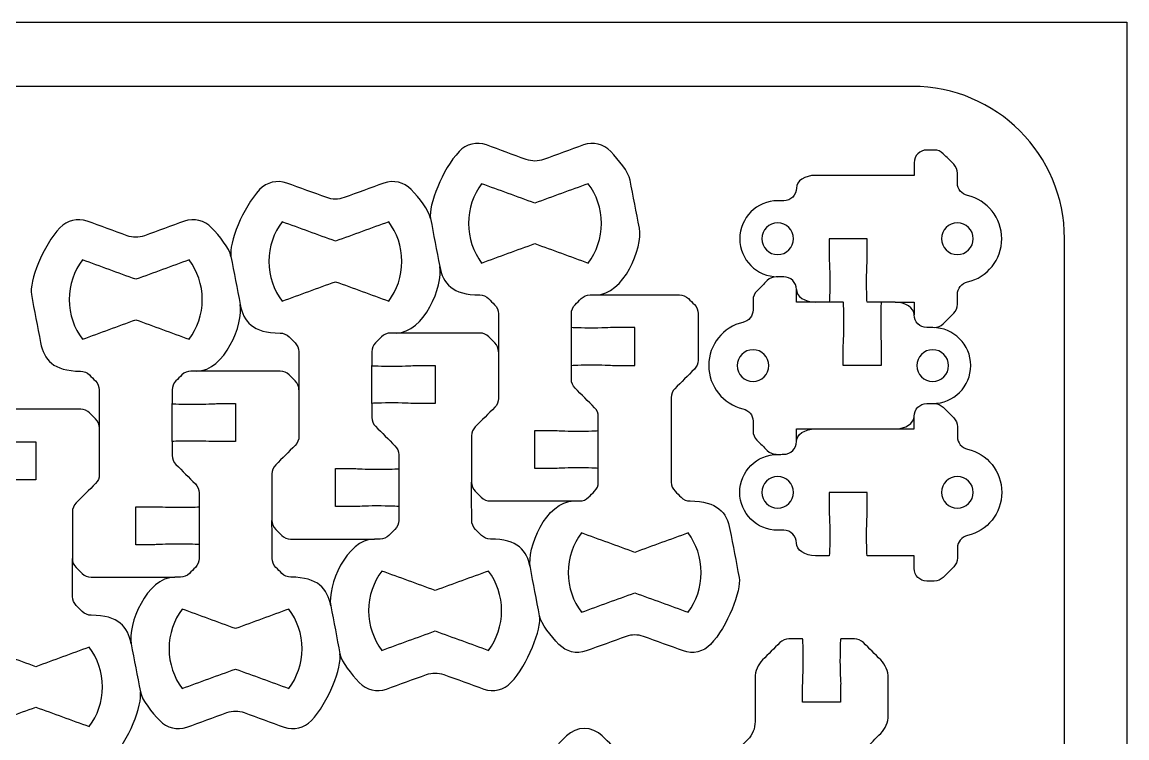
# Model space of a CAD drawing. Extents: x 0 to 410, y 0 to 455.
# Drawn here: x 322.9 to 410, y 398.6 to 455 of the extents above; entities that cross this region are included whole.
import ezdxf

# ---------------------------------------------------------------- set-up
doc = ezdxf.new("R2010")
doc.units = 0
doc.header["$MEASUREMENT"] = 0
doc.layers.add('DEFAULT', color=18, linetype='CONTINUOUS')

msp = doc.modelspace()

# ---------------------------------------------------------------- linework, layer by layer
at = {"layer": 'DEFAULT', "color": 18}
msp.add_lwpolyline([(410.025, 0.025), (0.025, 0.025), (0.025, 455.025), (410.025, 455.025)], close=True, dxfattribs=at)
at = {"layer": 'DEFAULT', "color": 1}
for points in [[(391.733, 432.928), (393.236, 432.931), (393.236, 431.926)], [(366.194, 427.934), (366.194, 430.933)], [(350.446, 424.929), (350.446, 427.927)], [(334.698, 421.923), (334.698, 424.922)], [(383.947, 421.928), (383.947, 422.93), (385.45, 422.927)]]:
    msp.add_lwpolyline(points, dxfattribs=at)
for points, knots in [([(405.1, 437.95), (405.1, 372.617), (405.1, 307.283), (405.1, 241.95), (405.1, 235.323), (399.728, 229.95), (393.1, 229.95), (357.767, 229.95), (322.433, 229.95), (287.1, 229.95), (280.473, 229.95), (275.1, 235.323), (275.1, 241.95), (275.1, 307.283), (275.1, 372.617), (275.1, 437.95), (275.1, 444.577), (280.473, 449.95), (287.1, 449.95), (322.433, 449.95), (357.767, 449.95), (393.1, 449.95), (399.728, 449.95), (405.1, 444.577), (405.1, 437.95)], [0, 0, 0, 0, 555.591, 555.591, 555.591, 556.591, 556.591, 556.591, 857.063, 857.063, 857.063, 858.063, 858.063, 858.063, 1413.654, 1413.654, 1413.654, 1414.654, 1414.654, 1414.654, 1715.126, 1715.126, 1715.126, 1716.126, 1716.126, 1716.126, 1716.126]), ([(368.117, 433.498), (370.34, 433.498), (371.846, 437.248), (371.557, 438.754), (371.316, 440.018), (371.075, 441.282), (370.83, 442.546), (370.703, 443.213), (369.93, 444.155), (369.302, 444.815), (368.752, 445.397), (367.909, 445.605), (367.154, 445.33), (366.104, 444.948), (365.054, 444.566), (364.004, 444.183), (363.563, 444.025), (363.079, 444.025), (362.638, 444.183), (361.587, 444.566), (360.536, 444.948), (359.485, 445.33), (358.73, 445.605), (357.89, 445.397), (357.336, 444.815), (356.02, 443.425), (354.891, 440.546), (355.082, 439.541), (355.324, 438.277), (355.566, 437.013), (355.809, 435.748), (356.066, 434.394), (356.803, 433.498), (358.959, 433.498), (359.224, 433.498), (359.478, 433.392), (359.664, 433.205), (359.823, 433.046), (359.982, 432.887), (360.141, 432.729), (360.328, 432.538), (360.434, 432.284), (360.434, 432.02), (360.437, 429.794), (360.441, 427.568), (360.444, 425.341), (360.444, 425.077), (360.338, 424.823), (360.151, 424.636), (359.639, 424.123), (359.126, 423.611), (358.613, 423.098), (358.426, 422.907), (358.32, 422.653), (358.32, 422.389), (358.319, 421.165), (358.318, 419.94), (358.317, 418.716), (358.317, 418.452), (358.423, 418.198), (358.61, 418.007), (358.768, 417.85), (358.927, 417.692), (359.086, 417.535), (359.273, 417.344), (359.527, 417.242), (359.791, 417.242), (361.993, 417.242), (364.194, 417.242), (366.395, 417.242)], [0, 0, 0, 0, 1, 1, 1, 11.95372, 11.95372, 11.95372, 12.95372, 12.95372, 12.95372, 13.95372, 13.95372, 13.95372, 23.45674, 23.45674, 23.45674, 24.45674, 24.45674, 24.45674, 33.969158, 33.969158, 33.969158, 34.969158, 34.969158, 34.969158, 35.979158, 35.979158, 35.979158, 46.924756, 46.924756, 46.924756, 47.924756, 47.924756, 47.924756, 48.924756, 48.924756, 48.924756, 50.833944, 50.833944, 50.833944, 51.833944, 51.833944, 51.833944, 70.763968, 70.763968, 70.763968, 71.763968, 71.763968, 71.763968, 77.929939, 77.929939, 77.929939, 78.929939, 78.929939, 78.929939, 89.339944, 89.339944, 89.339944, 90.339944, 90.339944, 90.339944, 92.242074, 92.242074, 92.242074, 93.242074, 93.242074, 93.242074, 111.962074, 111.962074, 111.962074, 111.962074]), ([(394.823, 430.928), (395.091, 430.928), (395.345, 431.034), (395.532, 431.221), (395.809, 431.498), (396.085, 431.776), (396.361, 432.053), (396.548, 432.24), (396.654, 432.494), (396.654, 432.759), (396.654, 433.021), (396.654, 433.283), (396.654, 433.545), (396.654, 434.018), (396.993, 434.413), (397.455, 434.523), (399, 434.886), (400.154, 436.276), (400.154, 437.93), (400.154, 439.585), (399, 440.975), (397.455, 441.338), (396.993, 441.448), (396.654, 441.839), (396.654, 442.315), (396.654, 442.579), (396.654, 442.842), (396.654, 443.106), (396.654, 443.37), (396.548, 443.624), (396.361, 443.811), (396.085, 444.088), (395.809, 444.364), (395.532, 444.64), (395.345, 444.827), (395.091, 444.933), (394.827, 444.933), (394.629, 444.933), (394.432, 444.933), (394.234, 444.933), (393.684, 444.933), (393.236, 444.485), (393.236, 443.931), (393.236, 443.597), (393.236, 443.263), (393.236, 442.929), (390.64, 442.93), (388.045, 442.932), (385.45, 442.933), (384.621, 442.933), (383.947, 442.485), (383.947, 441.931), (383.947, 441.381), (383.503, 440.933), (382.949, 440.933), (382.791, 440.93), (382.634, 440.928), (382.476, 440.926), (380.821, 440.926), (379.481, 439.585), (379.481, 437.93), (379.481, 436.276), (380.821, 434.935), (382.476, 434.935)], [0, 0, 0, 0, 1, 1, 1, 4.33048, 4.33048, 4.33048, 5.33048, 5.33048, 5.33048, 7.56048, 7.56048, 7.56048, 8.56048, 8.56048, 8.56048, 9.56048, 9.56048, 9.56048, 10.56048, 10.56048, 10.56048, 11.56048, 11.56048, 11.56048, 13.80048, 13.80048, 13.80048, 14.80048, 14.80048, 14.80048, 18.123882, 18.123882, 18.123882, 19.123882, 19.123882, 19.123882, 20.803882, 20.803882, 20.803882, 21.803882, 21.803882, 21.803882, 24.643882, 24.643882, 24.643882, 46.713885, 46.713885, 46.713885, 47.713885, 47.713885, 47.713885, 48.713885, 48.713885, 48.713885, 50.054034, 50.054034, 50.054034, 51.054034, 51.054034, 51.054034, 52.054034, 52.054034, 52.054034, 52.054034]), ([(355.085, 439.541), (354.955, 440.208), (354.182, 441.149), (353.554, 441.809), (353.004, 442.391), (352.161, 442.599), (351.406, 442.324), (350.356, 441.942), (349.306, 441.56), (348.256, 441.178), (347.815, 441.019), (347.331, 441.019), (346.89, 441.178), (345.839, 441.56), (344.788, 441.942), (343.737, 442.324), (342.982, 442.599), (342.142, 442.391), (341.588, 441.809), (340.272, 440.419), (339.143, 437.541), (339.334, 436.535), (339.576, 435.271), (339.818, 434.007), (340.061, 432.743), (340.318, 431.388), (341.055, 430.492), (343.211, 430.492), (343.476, 430.492), (343.73, 430.386), (343.916, 430.199), (344.075, 430.04), (344.234, 429.882), (344.393, 429.723), (344.58, 429.532), (344.686, 429.278), (344.686, 429.014), (344.689, 426.788), (344.693, 424.562), (344.696, 422.336), (344.696, 422.071), (344.59, 421.817), (344.403, 421.63), (343.891, 421.118), (343.378, 420.605), (342.865, 420.092), (342.678, 419.902), (342.572, 419.648), (342.572, 419.383), (342.571, 418.159), (342.57, 416.935), (342.569, 415.711), (342.569, 415.446), (342.675, 415.192), (342.862, 415.002), (343.02, 414.844), (343.179, 414.686), (343.338, 414.529), (343.525, 414.338), (343.779, 414.236), (344.043, 414.236), (346.245, 414.236), (348.446, 414.236), (350.647, 414.236)], [0, 0, 0, 0, 1.0001, 1.0001, 1.0001, 2.0002, 2.0002, 2.0002, 11.504171, 11.504171, 11.504171, 12.504271, 12.504271, 12.504271, 22.01764, 22.01764, 22.01764, 23.01774, 23.01774, 23.01774, 24.027841, 24.027841, 24.027841, 34.974533, 34.974533, 34.974533, 35.974633, 35.974633, 35.974633, 36.974733, 36.974733, 36.974733, 38.884112, 38.884112, 38.884112, 39.884212, 39.884212, 39.884212, 58.816129, 58.816129, 58.816129, 59.816229, 59.816229, 59.816229, 65.982816, 65.982816, 65.982816, 66.982916, 66.982916, 66.982916, 77.393962, 77.393962, 77.393962, 78.394062, 78.394062, 78.394062, 80.296383, 80.296383, 80.296383, 81.296483, 81.296483, 81.296483, 100.018354, 100.018354, 100.018354, 100.018354]), ([(359.111, 442.275), (360.515, 441.764), (361.919, 441.254), (363.323, 440.744), (364.726, 441.254), (366.129, 441.764), (367.531, 442.275), (368.181, 441.403), (368.565, 440.32), (368.565, 439.146), (368.565, 437.971), (368.181, 436.888), (367.531, 436.017), (366.127, 436.528), (364.723, 437.04), (363.319, 437.551), (361.916, 437.04), (360.514, 436.528), (359.111, 436.017), (358.462, 436.888), (358.077, 437.971), (358.077, 439.146), (358.077, 440.32), (358.462, 441.403), (359.111, 442.275)], [0, 0, 0, 0, 12.704298, 12.704298, 12.704298, 25.399199, 25.399199, 25.399199, 26.399199, 26.399199, 26.399199, 27.399199, 27.399199, 27.399199, 40.106917, 40.106917, 40.106917, 52.80524, 52.80524, 52.80524, 53.80524, 53.80524, 53.80524, 54.80524, 54.80524, 54.80524, 54.80524]), ([(339.337, 436.535), (339.207, 437.202), (338.434, 438.144), (337.806, 438.803), (337.256, 439.386), (336.413, 439.594), (335.658, 439.319), (334.608, 438.936), (333.558, 438.554), (332.508, 438.172), (332.067, 438.013), (331.583, 438.013), (331.142, 438.172), (330.091, 438.554), (329.04, 438.936), (327.989, 439.319), (327.234, 439.594), (326.394, 439.386), (325.84, 438.803), (324.524, 437.414), (323.395, 434.535), (323.586, 433.529), (323.828, 432.265), (324.07, 431.001), (324.313, 429.737), (324.57, 428.382), (325.307, 427.486), (327.463, 427.486), (327.728, 427.486), (327.982, 427.381), (328.168, 427.194), (328.327, 427.035), (328.486, 426.876), (328.645, 426.717), (328.832, 426.527), (328.938, 426.273), (328.938, 426.008), (328.941, 423.782), (328.945, 421.556), (328.948, 419.33), (328.948, 419.066), (328.842, 418.812), (328.655, 418.625), (328.143, 418.112), (327.63, 417.599), (327.117, 417.086), (326.93, 416.896), (326.824, 416.642), (326.824, 416.377), (326.823, 415.153), (326.822, 413.929), (326.821, 412.705), (326.821, 412.44), (326.927, 412.186), (327.114, 411.996), (327.272, 411.838), (327.431, 411.681), (327.59, 411.523), (327.777, 411.333), (328.031, 411.23), (328.295, 411.23), (330.497, 411.23), (332.698, 411.23), (334.899, 411.23)], [0, 0, 0, 0, 1.0001, 1.0001, 1.0001, 2.0002, 2.0002, 2.0002, 11.504171, 11.504171, 11.504171, 12.504271, 12.504271, 12.504271, 22.01764, 22.01764, 22.01764, 23.01774, 23.01774, 23.01774, 24.027841, 24.027841, 24.027841, 34.974533, 34.974533, 34.974533, 35.974633, 35.974633, 35.974633, 36.974733, 36.974733, 36.974733, 38.884112, 38.884112, 38.884112, 39.884212, 39.884212, 39.884212, 58.816129, 58.816129, 58.816129, 59.816229, 59.816229, 59.816229, 65.982816, 65.982816, 65.982816, 66.982916, 66.982916, 66.982916, 77.393962, 77.393962, 77.393962, 78.394062, 78.394062, 78.394062, 80.296383, 80.296383, 80.296383, 81.296483, 81.296483, 81.296483, 100.018354, 100.018354, 100.018354, 100.018354]), ([(343.363, 439.269), (344.767, 438.759), (346.171, 438.248), (347.575, 437.738), (348.978, 438.248), (350.381, 438.759), (351.783, 439.269), (352.433, 438.398), (352.817, 437.315), (352.817, 436.14), (352.817, 434.965), (352.433, 433.882), (351.783, 433.011), (350.379, 433.522), (348.975, 434.034), (347.571, 434.545), (346.168, 434.034), (344.766, 433.522), (343.363, 433.011), (342.714, 433.882), (342.329, 434.965), (342.329, 436.14), (342.329, 437.315), (342.714, 438.398), (343.363, 439.269)], [1, 1, 1, 1, 13.704298, 13.704298, 13.704298, 26.399199, 26.399199, 26.399199, 27.399199, 27.399199, 27.399199, 28.399199, 28.399199, 28.399199, 41.106917, 41.106917, 41.106917, 53.80524, 53.80524, 53.80524, 54.80524, 54.80524, 54.80524, 55.80524, 55.80524, 55.80524, 55.80524]), ([(383.725, 437.93), (383.725, 437.239), (383.164, 436.682), (382.472, 436.682), (381.785, 436.682), (381.224, 437.239), (381.224, 437.93), (381.224, 438.622), (381.785, 439.179), (382.472, 439.179), (383.164, 439.179), (383.725, 438.622), (383.725, 437.93)], [1, 1, 1, 1, 2, 2, 2, 3, 3, 3, 4, 4, 4, 5, 5, 5, 5]), ([(397.903, 437.93), (397.903, 437.239), (397.346, 436.682), (396.654, 436.682), (395.963, 436.682), (395.405, 437.239), (395.405, 437.93), (395.405, 438.622), (395.963, 439.179), (396.654, 439.179), (397.346, 439.179), (397.903, 438.622), (397.903, 437.93)], [1, 1, 1, 1, 2, 2, 2, 3, 3, 3, 4, 4, 4, 5, 5, 5, 5]), ([(390.646, 432.928), (390.276, 432.929), (389.905, 432.93), (389.535, 432.931), (389.507, 432.931), (389.486, 433.715), (389.486, 434.681), (389.486, 435.648), (389.535, 436.145), (389.535, 436.431), (389.535, 436.931), (389.535, 437.431), (389.535, 437.93), (388.535, 437.93), (387.536, 437.93), (386.536, 437.93), (386.536, 437.431), (386.536, 436.931), (386.536, 436.431), (386.536, 436.145), (386.586, 435.648), (386.586, 434.681), (386.586, 433.715), (386.561, 432.931), (386.536, 432.931)], [0, 0, 0, 0, 3.150016, 3.150016, 3.150016, 4.150016, 4.150016, 4.150016, 5.150016, 5.150016, 5.150016, 9.400016, 9.400016, 9.400016, 17.900016, 17.900016, 17.900016, 22.150016, 22.150016, 22.150016, 23.150016, 23.150016, 23.150016, 24.150016, 24.150016, 24.150016, 24.150016]), ([(327.615, 436.263), (329.019, 435.753), (330.423, 435.243), (331.827, 434.732), (333.23, 435.243), (334.633, 435.753), (336.035, 436.263), (336.685, 435.392), (337.069, 434.309), (337.069, 433.134), (337.069, 431.96), (336.685, 430.877), (336.035, 430.005), (334.631, 430.517), (333.227, 431.028), (331.823, 431.54), (330.42, 431.028), (329.018, 430.517), (327.615, 430.005), (326.966, 430.877), (326.581, 431.96), (326.581, 433.134), (326.581, 434.309), (326.966, 435.392), (327.615, 436.263)], [1, 1, 1, 1, 13.704298, 13.704298, 13.704298, 26.399199, 26.399199, 26.399199, 27.399199, 27.399199, 27.399199, 28.399199, 28.399199, 28.399199, 41.106917, 41.106917, 41.106917, 53.80524, 53.80524, 53.80524, 54.80524, 54.80524, 54.80524, 55.80524, 55.80524, 55.80524, 55.80524]), ([(394.707, 424.934), (396.361, 424.934), (397.702, 426.275), (397.702, 427.929), (397.702, 429.584), (396.361, 430.924), (394.707, 430.924), (394.549, 430.924), (394.392, 430.924), (394.234, 430.924), (393.68, 430.924), (393.236, 431.372), (393.236, 431.926), (393.236, 432.48), (392.562, 432.928), (391.733, 432.928), (391.371, 432.928), (391.008, 432.928), (390.646, 432.928), (390.622, 432.928), (390.597, 432.145), (390.597, 431.178), (390.597, 430.212), (390.646, 429.714), (390.646, 429.428), (390.646, 428.929), (390.646, 428.429), (390.646, 427.929), (389.647, 427.929), (388.647, 427.929), (387.648, 427.929), (387.648, 428.429), (387.648, 428.929), (387.648, 429.428), (387.648, 429.714), (387.697, 430.212), (387.697, 431.178), (387.697, 432.145), (387.676, 432.928), (387.648, 432.928), (386.414, 432.928), (385.181, 432.928), (383.947, 432.928), (383.947, 433.263), (383.947, 433.598), (383.947, 433.933), (383.947, 434.484), (383.499, 434.932), (382.949, 434.932), (382.752, 434.932), (382.556, 434.932), (382.36, 434.932), (382.091, 434.932), (381.837, 434.826), (381.65, 434.639), (381.374, 434.361), (381.098, 434.084), (380.821, 433.806), (380.634, 433.619), (380.529, 433.365), (380.529, 433.101), (380.529, 432.839), (380.529, 432.576), (380.529, 432.314), (380.529, 431.841), (380.19, 431.446), (379.728, 431.337), (378.183, 430.974), (377.029, 429.584), (377.029, 427.929), (377.029, 426.275), (378.183, 424.885), (379.728, 424.521), (380.19, 424.412), (380.529, 424.02), (380.529, 423.544), (380.529, 423.281), (380.529, 423.017), (380.529, 422.754), (380.529, 422.489), (380.634, 422.235), (380.821, 422.048), (381.098, 421.772), (381.374, 421.496), (381.65, 421.219), (381.837, 421.032), (382.091, 420.927), (382.356, 420.927)], [0, 0, 0, 0, 1, 1, 1, 2, 2, 2, 3.34, 3.34, 3.34, 4.34, 4.34, 4.34, 5.34, 5.34, 5.34, 8.42, 8.42, 8.42, 9.42, 9.42, 9.42, 10.42, 10.42, 10.42, 14.67, 14.67, 14.67, 23.17, 23.17, 23.17, 27.42, 27.42, 27.42, 28.42, 28.42, 28.42, 29.42, 29.42, 29.42, 39.91, 39.91, 39.91, 42.76, 42.76, 42.76, 43.76, 43.76, 43.76, 45.43, 45.43, 45.43, 46.43, 46.43, 46.43, 49.76048, 49.76048, 49.76048, 50.76048, 50.76048, 50.76048, 52.99048, 52.99048, 52.99048, 53.99048, 53.99048, 53.99048, 54.99048, 54.99048, 54.99048, 55.99048, 55.99048, 55.99048, 56.99048, 56.99048, 56.99048, 59.23048, 59.23048, 59.23048, 60.23048, 60.23048, 60.23048, 63.553882, 63.553882, 63.553882, 64.553882, 64.553882, 64.553882, 64.553882]), ([(379.427, 411.199), (379.188, 412.463), (378.946, 413.727), (378.704, 414.991), (378.446, 416.346), (377.709, 417.242), (375.554, 417.242), (375.289, 417.242), (375.035, 417.348), (374.848, 417.535), (374.689, 417.693), (374.531, 417.852), (374.372, 418.011), (374.185, 418.201), (374.079, 418.455), (374.079, 418.72), (374.075, 420.946), (374.072, 423.172), (374.068, 425.398), (374.068, 425.663), (374.174, 425.917), (374.361, 426.103), (374.874, 426.616), (375.387, 427.129), (375.899, 427.642), (376.086, 427.832), (376.192, 428.086), (376.192, 428.351), (376.193, 429.575), (376.194, 430.799), (376.196, 432.023), (376.196, 432.288), (376.09, 432.542), (375.903, 432.732), (375.744, 432.89), (375.585, 433.047), (375.427, 433.205), (375.24, 433.395), (374.986, 433.498), (374.721, 433.498), (372.372, 433.498), (370.022, 433.498), (367.673, 433.498), (367.404, 433.498), (367.15, 433.395), (366.963, 433.205), (366.805, 433.046), (366.646, 432.887), (366.487, 432.729), (366.3, 432.542), (366.194, 432.288), (366.194, 432.023), (366.194, 431.66), (366.194, 431.296), (366.194, 430.933), (366.194, 430.908), (366.978, 430.884), (367.944, 430.884), (368.911, 430.884), (369.408, 430.933), (369.694, 430.933), (370.194, 430.933), (370.693, 430.933), (371.193, 430.933), (371.193, 429.933), (371.193, 428.934), (371.193, 427.934), (370.693, 427.934), (370.194, 427.934), (369.694, 427.934), (369.408, 427.934), (368.911, 427.984), (367.944, 427.984), (366.978, 427.984), (366.194, 427.963), (366.194, 427.934), (366.194, 427.572), (366.194, 427.21), (366.194, 426.848), (366.194, 426.583), (366.3, 426.329), (366.487, 426.139), (367, 425.626), (367.513, 425.113), (368.025, 424.601), (368.212, 424.414), (368.318, 424.16), (368.318, 423.895), (368.318, 422.17), (368.318, 420.445), (368.318, 418.72), (368.318, 418.455), (368.212, 418.201), (368.025, 418.011), (367.867, 417.852), (367.708, 417.693), (367.549, 417.535), (367.362, 417.348), (367.108, 417.242), (366.843, 417.242), (366.694, 417.242), (366.545, 417.242), (366.395, 417.242), (364.173, 417.242), (362.667, 413.492), (362.956, 411.985), (363.197, 410.721), (363.438, 409.457), (363.683, 408.193), (363.81, 407.526), (364.582, 406.584), (365.21, 405.925), (365.76, 405.343), (366.604, 405.134), (367.359, 405.41), (368.409, 405.792), (369.459, 406.174), (370.509, 406.556), (370.95, 406.715), (371.433, 406.715), (371.874, 406.556), (372.925, 406.174), (373.977, 405.792), (375.028, 405.41), (375.783, 405.134), (376.622, 405.343), (377.176, 405.925), (378.492, 407.315), (379.621, 410.193), (379.427, 411.199)], [1, 1, 1, 1, 11.946233, 11.946233, 11.946233, 12.946291, 12.946291, 12.946291, 13.946349, 13.946349, 13.946349, 15.855648, 15.855648, 15.855648, 16.855706, 16.855706, 16.855706, 35.786828, 35.786828, 35.786828, 36.786886, 36.786886, 36.786886, 42.953215, 42.953215, 42.953215, 43.953273, 43.953273, 43.953273, 54.363882, 54.363882, 54.363882, 55.36394, 55.36394, 55.36394, 57.266181, 57.266181, 57.266181, 58.266239, 58.266239, 58.266239, 78.247399, 78.247399, 78.247399, 79.247457, 79.247457, 79.247457, 81.156756, 81.156756, 81.156756, 82.156814, 82.156814, 82.156814, 85.246993, 85.246993, 85.246993, 86.247051, 86.247051, 86.247051, 87.247109, 87.247109, 87.247109, 91.497356, 91.497356, 91.497356, 99.997849, 99.997849, 99.997849, 104.248096, 104.248096, 104.248096, 105.248154, 105.248154, 105.248154, 106.248212, 106.248212, 106.248212, 109.328391, 109.328391, 109.328391, 110.328449, 110.328449, 110.328449, 116.494778, 116.494778, 116.494778, 117.494836, 117.494836, 117.494836, 132.165687, 132.165687, 132.165687, 133.165745, 133.165745, 133.165745, 135.075044, 135.075044, 135.075044, 136.075102, 136.075102, 136.075102, 137.345176, 137.345176, 137.345176, 138.345234, 138.345234, 138.345234, 149.299589, 149.299589, 149.299589, 150.299647, 150.299647, 150.299647, 151.299705, 151.299705, 151.299705, 160.803277, 160.803277, 160.803277, 161.803336, 161.803336, 161.803336, 171.316306, 171.316306, 171.316306, 172.316364, 172.316364, 172.316364, 173.316422, 173.316422, 173.316422, 173.316422]), ([(360.448, 429.017), (360.448, 429.282), (360.342, 429.536), (360.155, 429.727), (359.996, 429.884), (359.837, 430.042), (359.679, 430.199), (359.492, 430.39), (359.238, 430.492), (358.973, 430.492), (356.624, 430.492), (354.274, 430.492), (351.925, 430.492), (351.656, 430.492), (351.402, 430.39), (351.215, 430.199), (351.057, 430.04), (350.898, 429.882), (350.739, 429.723), (350.552, 429.536), (350.446, 429.282), (350.446, 429.017), (350.446, 428.654), (350.446, 428.291), (350.446, 427.927), (350.446, 427.903), (351.23, 427.878), (352.196, 427.878), (353.163, 427.878), (353.66, 427.927), (353.946, 427.927), (354.446, 427.927), (354.945, 427.927), (355.445, 427.927), (355.445, 426.928), (355.445, 425.928), (355.445, 424.929), (354.945, 424.929), (354.446, 424.929), (353.946, 424.929), (353.66, 424.929), (353.163, 424.978), (352.196, 424.978), (351.23, 424.978), (350.446, 424.957), (350.446, 424.929), (350.446, 424.567), (350.446, 424.204), (350.446, 423.842), (350.446, 423.578), (350.552, 423.324), (350.739, 423.133), (351.252, 422.62), (351.765, 422.108), (352.277, 421.595), (352.464, 421.408), (352.57, 421.154), (352.57, 420.889), (352.57, 419.164), (352.57, 417.439), (352.57, 415.714), (352.57, 415.45), (352.464, 415.196), (352.277, 415.005), (352.119, 414.846), (351.96, 414.688), (351.801, 414.529), (351.614, 414.342), (351.36, 414.236), (351.095, 414.236), (350.946, 414.236), (350.797, 414.236), (350.647, 414.236), (348.425, 414.236), (346.919, 410.486), (347.208, 408.98), (347.449, 407.716), (347.69, 406.451), (347.935, 405.187), (348.062, 404.521), (348.834, 403.579), (349.462, 402.919), (350.012, 402.337), (350.856, 402.129), (351.611, 402.404), (352.661, 402.786), (353.711, 403.168), (354.761, 403.55), (355.202, 403.709), (355.685, 403.709), (356.126, 403.55), (357.177, 403.168), (358.229, 402.786), (359.28, 402.404), (360.035, 402.129), (360.874, 402.337), (361.428, 402.919), (362.744, 404.309), (363.873, 407.188), (363.683, 408.193)], [0, 0, 0, 0, 1.000084, 1.000084, 1.000084, 2.902374, 2.902374, 2.902374, 3.902458, 3.902458, 3.902458, 23.884138, 23.884138, 23.884138, 24.884222, 24.884222, 24.884222, 26.793571, 26.793571, 26.793571, 27.793655, 27.793655, 27.793655, 30.883915, 30.883915, 30.883915, 31.883999, 31.883999, 31.883999, 32.884083, 32.884083, 32.884083, 37.13444, 37.13444, 37.13444, 45.635155, 45.635155, 45.635155, 49.885512, 49.885512, 49.885512, 50.885596, 50.885596, 50.885596, 51.88568, 51.88568, 51.88568, 54.965939, 54.965939, 54.965939, 55.966023, 55.966023, 55.966023, 62.132513, 62.132513, 62.132513, 63.132597, 63.132597, 63.132597, 77.80383, 77.80383, 77.80383, 78.803914, 78.803914, 78.803914, 80.713263, 80.713263, 80.713263, 81.713347, 81.713347, 81.713347, 82.983454, 82.983454, 82.983454, 83.983538, 83.983538, 83.983538, 94.938179, 94.938179, 94.938179, 95.938263, 95.938263, 95.938263, 96.938347, 96.938347, 96.938347, 106.442166, 106.442166, 106.442166, 107.44225, 107.44225, 107.44225, 116.955468, 116.955468, 116.955468, 117.955552, 117.955552, 117.955552, 118.955637, 118.955637, 118.955637, 118.955637]), ([(379.28, 427.929), (379.28, 428.621), (379.837, 429.178), (380.529, 429.178), (381.22, 429.178), (381.777, 428.621), (381.777, 427.929), (381.777, 427.238), (381.22, 426.68), (380.529, 426.68), (379.837, 426.68), (379.28, 427.238), (379.28, 427.929)], [1, 1, 1, 1, 2, 2, 2, 3, 3, 3, 4, 4, 4, 5, 5, 5, 5]), ([(393.458, 427.929), (393.458, 428.621), (394.019, 429.178), (394.71, 429.178), (395.398, 429.178), (395.959, 428.621), (395.959, 427.929), (395.959, 427.238), (395.398, 426.68), (394.71, 426.68), (394.019, 426.68), (393.458, 427.238), (393.458, 427.929)], [1, 1, 1, 1, 2, 2, 2, 3, 3, 3, 4, 4, 4, 5, 5, 5, 5]), ([(344.7, 426.012), (344.7, 426.276), (344.594, 426.53), (344.407, 426.721), (344.248, 426.878), (344.089, 427.036), (343.931, 427.194), (343.744, 427.384), (343.49, 427.486), (343.225, 427.486), (340.876, 427.486), (338.526, 427.486), (336.177, 427.486), (335.908, 427.486), (335.654, 427.384), (335.467, 427.194), (335.309, 427.035), (335.15, 426.876), (334.991, 426.717), (334.804, 426.53), (334.698, 426.276), (334.698, 426.012), (334.698, 425.648), (334.698, 425.285), (334.698, 424.922), (334.698, 424.897), (335.482, 424.872), (336.448, 424.872), (337.415, 424.872), (337.912, 424.922), (338.198, 424.922), (338.698, 424.922), (339.197, 424.922), (339.697, 424.922), (339.697, 423.922), (339.697, 422.923), (339.697, 421.923), (339.197, 421.923), (338.698, 421.923), (338.198, 421.923), (337.912, 421.923), (337.415, 421.972), (336.448, 421.972), (335.482, 421.972), (334.698, 421.951), (334.698, 421.923), (334.698, 421.561), (334.698, 421.199), (334.698, 420.837), (334.698, 420.572), (334.804, 420.318), (334.991, 420.127), (335.504, 419.615), (336.017, 419.102), (336.529, 418.589), (336.716, 418.402), (336.822, 418.148), (336.822, 417.884), (336.822, 416.159), (336.822, 414.434), (336.822, 412.709), (336.822, 412.444), (336.716, 412.19), (336.529, 411.999), (336.371, 411.841), (336.212, 411.682), (336.053, 411.523), (335.866, 411.336), (335.612, 411.23), (335.347, 411.23), (335.198, 411.23), (335.049, 411.23), (334.899, 411.23), (332.677, 411.23), (331.171, 407.48), (331.46, 405.974), (331.701, 404.71), (331.942, 403.446), (332.187, 402.182), (332.314, 401.515), (333.086, 400.573), (333.714, 399.913), (334.264, 399.331), (335.108, 399.123), (335.863, 399.398), (336.913, 399.78), (337.963, 400.163), (339.013, 400.545), (339.454, 400.703), (339.937, 400.703), (340.378, 400.545), (341.429, 400.163), (342.481, 399.78), (343.532, 399.398), (344.287, 399.123), (345.126, 399.331), (345.68, 399.913), (346.996, 401.303), (348.125, 404.182), (347.935, 405.187)], [0, 0, 0, 0, 1.000084, 1.000084, 1.000084, 2.902374, 2.902374, 2.902374, 3.902458, 3.902458, 3.902458, 23.884138, 23.884138, 23.884138, 24.884222, 24.884222, 24.884222, 26.793571, 26.793571, 26.793571, 27.793655, 27.793655, 27.793655, 30.883915, 30.883915, 30.883915, 31.883999, 31.883999, 31.883999, 32.884083, 32.884083, 32.884083, 37.13444, 37.13444, 37.13444, 45.635155, 45.635155, 45.635155, 49.885512, 49.885512, 49.885512, 50.885596, 50.885596, 50.885596, 51.88568, 51.88568, 51.88568, 54.965939, 54.965939, 54.965939, 55.966023, 55.966023, 55.966023, 62.132513, 62.132513, 62.132513, 63.132597, 63.132597, 63.132597, 77.80383, 77.80383, 77.80383, 78.803914, 78.803914, 78.803914, 80.713263, 80.713263, 80.713263, 81.713347, 81.713347, 81.713347, 82.983454, 82.983454, 82.983454, 83.983538, 83.983538, 83.983538, 94.938179, 94.938179, 94.938179, 95.938263, 95.938263, 95.938263, 96.938347, 96.938347, 96.938347, 106.442166, 106.442166, 106.442166, 107.44225, 107.44225, 107.44225, 116.955468, 116.955468, 116.955468, 117.955552, 117.955552, 117.955552, 118.955637, 118.955637, 118.955637, 118.955637]), ([(393.236, 423.925), (393.236, 423.591), (393.236, 423.257), (393.236, 422.923), (390.64, 422.924), (388.045, 422.925), (385.45, 422.927), (384.621, 422.927), (383.947, 422.479), (383.947, 421.925), (383.947, 421.374), (383.503, 420.926), (382.949, 420.926), (382.791, 420.924), (382.634, 420.922), (382.476, 420.919), (380.821, 420.919), (379.481, 419.579), (379.481, 417.924), (379.481, 416.27), (380.821, 414.929), (382.476, 414.929), (382.634, 414.929), (382.791, 414.929), (382.949, 414.929), (383.503, 414.929), (383.947, 414.481), (383.947, 413.927), (383.947, 413.373), (384.621, 412.925), (385.45, 412.925), (385.812, 412.925), (386.174, 412.925), (386.536, 412.925), (386.561, 412.925), (386.586, 413.709), (386.586, 414.675), (386.586, 415.642), (386.536, 416.139), (386.536, 416.425), (386.536, 416.925), (386.536, 417.424), (386.536, 417.924), (387.536, 417.924), (388.535, 417.924), (389.535, 417.924), (389.535, 417.424), (389.535, 416.925), (389.535, 416.425), (389.535, 416.139), (389.486, 415.642), (389.486, 414.675), (389.486, 413.709), (389.507, 412.925), (389.535, 412.925), (390.769, 412.925), (392.002, 412.925), (393.236, 412.925), (393.236, 412.59), (393.236, 412.255), (393.236, 411.92), (393.236, 411.37), (393.684, 410.922), (394.234, 410.922), (394.43, 410.922), (394.627, 410.922), (394.823, 410.922), (395.091, 410.922), (395.345, 411.027), (395.532, 411.214), (395.809, 411.492), (396.085, 411.769), (396.361, 412.047), (396.548, 412.234), (396.654, 412.488), (396.654, 412.753), (396.654, 413.015), (396.654, 413.277), (396.654, 413.539), (396.654, 414.012), (396.993, 414.407), (397.455, 414.516), (399, 414.88), (400.154, 416.27), (400.154, 417.924), (400.154, 419.579), (399, 420.969), (397.455, 421.332), (396.993, 421.441), (396.654, 421.833), (396.654, 422.309), (396.654, 422.573), (396.654, 422.836), (396.654, 423.099), (396.654, 423.364), (396.548, 423.618), (396.361, 423.805), (396.085, 424.081), (395.809, 424.358), (395.532, 424.634), (395.345, 424.821), (395.091, 424.927), (394.827, 424.927), (394.629, 424.927), (394.432, 424.927), (394.234, 424.927), (393.684, 424.927), (393.236, 424.479), (393.236, 423.925)], [1, 1, 1, 1, 3.84, 3.84, 3.84, 25.910002, 25.910002, 25.910002, 26.910002, 26.910002, 26.910002, 27.910002, 27.910002, 27.910002, 29.250152, 29.250152, 29.250152, 30.250152, 30.250152, 30.250152, 31.250152, 31.250152, 31.250152, 32.590152, 32.590152, 32.590152, 33.590152, 33.590152, 33.590152, 34.590152, 34.590152, 34.590152, 37.670152, 37.670152, 37.670152, 38.670152, 38.670152, 38.670152, 39.670152, 39.670152, 39.670152, 43.920152, 43.920152, 43.920152, 52.420152, 52.420152, 52.420152, 56.670152, 56.670152, 56.670152, 57.670152, 57.670152, 57.670152, 58.670152, 58.670152, 58.670152, 69.160152, 69.160152, 69.160152, 72.010152, 72.010152, 72.010152, 73.010152, 73.010152, 73.010152, 74.680152, 74.680152, 74.680152, 75.680152, 75.680152, 75.680152, 79.010632, 79.010632, 79.010632, 80.010632, 80.010632, 80.010632, 82.240632, 82.240632, 82.240632, 83.240632, 83.240632, 83.240632, 84.240632, 84.240632, 84.240632, 85.240632, 85.240632, 85.240632, 86.240632, 86.240632, 86.240632, 88.480632, 88.480632, 88.480632, 89.480632, 89.480632, 89.480632, 92.804034, 92.804034, 92.804034, 93.804034, 93.804034, 93.804034, 95.484034, 95.484034, 95.484034, 96.484034, 96.484034, 96.484034, 96.484034]), ([(328.952, 423.006), (328.952, 423.271), (328.846, 423.525), (328.659, 423.715), (328.5, 423.873), (328.341, 424.03), (328.183, 424.188), (327.996, 424.378), (327.742, 424.481), (327.477, 424.481), (325.128, 424.481), (322.778, 424.481), (320.429, 424.481), (320.16, 424.481), (319.906, 424.378), (319.719, 424.188), (319.561, 424.029), (319.402, 423.87), (319.243, 423.712), (319.056, 423.525), (318.95, 423.271), (318.95, 423.006), (318.95, 422.643), (318.95, 422.279), (318.95, 421.916), (318.95, 421.891), (319.734, 421.867), (320.7, 421.867), (321.667, 421.867), (322.164, 421.916), (322.45, 421.916), (322.95, 421.916), (323.449, 421.916), (323.949, 421.916), (323.949, 420.916), (323.949, 419.917), (323.949, 418.917), (323.449, 418.917), (322.95, 418.917), (322.45, 418.917), (322.164, 418.917), (321.667, 418.967), (320.7, 418.967), (319.734, 418.967), (318.95, 418.946), (318.95, 418.917), (318.95, 418.555), (318.95, 418.193), (318.95, 417.831), (318.95, 417.566), (319.056, 417.312), (319.243, 417.122), (319.756, 416.609), (320.269, 416.096), (320.781, 415.584), (320.968, 415.397), (321.074, 415.143), (321.074, 414.878), (321.074, 413.153), (321.074, 411.428), (321.074, 409.703), (321.074, 409.438), (320.968, 409.184), (320.781, 408.994), (320.623, 408.835), (320.464, 408.676), (320.305, 408.518), (320.118, 408.331), (319.864, 408.225), (319.599, 408.225), (319.45, 408.225), (319.301, 408.225), (319.151, 408.225), (316.929, 408.225), (315.423, 404.475), (315.712, 402.968), (315.953, 401.704), (316.194, 400.44), (316.439, 399.176), (316.566, 398.509), (317.338, 397.567), (317.966, 396.908), (318.516, 396.326), (319.36, 396.117), (320.115, 396.393), (321.165, 396.775), (322.215, 397.157), (323.265, 397.539), (323.706, 397.698), (324.189, 397.698), (324.63, 397.539), (325.681, 397.157), (326.733, 396.775), (327.784, 396.393), (328.539, 396.117), (329.378, 396.326), (329.932, 396.908), (331.248, 398.298), (332.377, 401.176), (332.187, 402.182)], [0, 0, 0, 0, 1.000084, 1.000084, 1.000084, 2.902374, 2.902374, 2.902374, 3.902458, 3.902458, 3.902458, 23.884138, 23.884138, 23.884138, 24.884222, 24.884222, 24.884222, 26.793571, 26.793571, 26.793571, 27.793655, 27.793655, 27.793655, 30.883915, 30.883915, 30.883915, 31.883999, 31.883999, 31.883999, 32.884083, 32.884083, 32.884083, 37.13444, 37.13444, 37.13444, 45.635155, 45.635155, 45.635155, 49.885512, 49.885512, 49.885512, 50.885596, 50.885596, 50.885596, 51.88568, 51.88568, 51.88568, 54.965939, 54.965939, 54.965939, 55.966023, 55.966023, 55.966023, 62.132513, 62.132513, 62.132513, 63.132597, 63.132597, 63.132597, 77.80383, 77.80383, 77.80383, 78.803914, 78.803914, 78.803914, 80.713263, 80.713263, 80.713263, 81.713347, 81.713347, 81.713347, 82.983454, 82.983454, 82.983454, 83.983538, 83.983538, 83.983538, 94.938179, 94.938179, 94.938179, 95.938263, 95.938263, 95.938263, 96.938347, 96.938347, 96.938347, 106.442166, 106.442166, 106.442166, 107.44225, 107.44225, 107.44225, 116.955468, 116.955468, 116.955468, 117.955552, 117.955552, 117.955552, 118.955637, 118.955637, 118.955637, 118.955637]), ([(368.318, 419.806), (368.318, 419.831), (367.535, 419.856), (366.568, 419.856), (365.602, 419.856), (365.104, 419.806), (364.819, 419.806), (364.319, 419.806), (363.819, 419.806), (363.319, 419.806), (363.319, 420.806), (363.319, 421.805), (363.319, 422.805), (363.819, 422.805), (364.319, 422.805), (364.819, 422.805), (365.104, 422.805), (365.602, 422.756), (366.568, 422.756), (367.535, 422.756), (368.318, 422.777), (368.318, 422.805)], [0, 0, 0, 0, 1, 1, 1, 2, 2, 2, 6.25, 6.25, 6.25, 14.75, 14.75, 14.75, 19, 19, 19, 20, 20, 20, 21, 21, 21, 21]), ([(352.57, 416.801), (352.57, 416.825), (351.787, 416.85), (350.82, 416.85), (349.854, 416.85), (349.356, 416.801), (349.071, 416.801), (348.571, 416.801), (348.071, 416.801), (347.571, 416.801), (347.571, 417.8), (347.571, 418.8), (347.571, 419.799), (348.071, 419.799), (348.571, 419.799), (349.071, 419.799), (349.356, 419.799), (349.854, 419.75), (350.82, 419.75), (351.787, 419.75), (352.57, 419.771), (352.57, 419.799)], [0, 0, 0, 0, 1, 1, 1, 2, 2, 2, 6.25, 6.25, 6.25, 14.75, 14.75, 14.75, 19, 19, 19, 20, 20, 20, 21, 21, 21, 21]), ([(362.956, 411.985), (362.698, 413.34), (361.961, 414.236), (359.806, 414.236), (359.541, 414.236), (359.287, 414.342), (359.1, 414.529), (358.941, 414.688), (358.783, 414.846), (358.624, 415.005), (358.437, 415.196), (358.331, 415.45), (358.331, 415.714), (358.326, 416.715), (358.322, 417.716), (358.317, 418.716)], [0, 0, 0, 0, 1, 1, 1, 2, 2, 2, 3.909188, 3.909188, 3.909188, 4.909188, 4.909188, 4.909188, 13.419282, 13.419282, 13.419282, 13.419282]), ([(383.725, 417.924), (383.725, 417.233), (383.164, 416.675), (382.472, 416.675), (381.785, 416.675), (381.224, 417.233), (381.224, 417.924), (381.224, 418.616), (381.785, 419.173), (382.472, 419.173), (383.164, 419.173), (383.725, 418.616), (383.725, 417.924)], [1, 1, 1, 1, 2, 2, 2, 3, 3, 3, 4, 4, 4, 5, 5, 5, 5]), ([(397.903, 417.924), (397.903, 417.233), (397.346, 416.675), (396.654, 416.675), (395.963, 416.675), (395.405, 417.233), (395.405, 417.924), (395.405, 418.616), (395.963, 419.173), (396.654, 419.173), (397.346, 419.173), (397.903, 418.616), (397.903, 417.924)], [1, 1, 1, 1, 2, 2, 2, 3, 3, 3, 4, 4, 4, 5, 5, 5, 5]), ([(336.822, 413.795), (336.822, 413.82), (336.039, 413.844), (335.072, 413.844), (334.106, 413.844), (333.608, 413.795), (333.323, 413.795), (332.823, 413.795), (332.323, 413.795), (331.823, 413.795), (331.823, 414.795), (331.823, 415.794), (331.823, 416.794), (332.323, 416.794), (332.823, 416.794), (333.323, 416.794), (333.608, 416.794), (334.106, 416.744), (335.072, 416.744), (336.039, 416.744), (336.822, 416.765), (336.822, 416.794)], [0, 0, 0, 0, 1, 1, 1, 2, 2, 2, 6.25, 6.25, 6.25, 14.75, 14.75, 14.75, 19, 19, 19, 20, 20, 20, 21, 21, 21, 21]), ([(347.208, 408.98), (346.95, 410.334), (346.213, 411.23), (344.058, 411.23), (343.793, 411.23), (343.539, 411.336), (343.352, 411.523), (343.193, 411.682), (343.035, 411.841), (342.876, 411.999), (342.689, 412.19), (342.583, 412.444), (342.583, 412.709), (342.578, 413.709), (342.574, 414.71), (342.569, 415.711)], [0, 0, 0, 0, 1, 1, 1, 2, 2, 2, 3.909188, 3.909188, 3.909188, 4.909188, 4.909188, 4.909188, 13.419282, 13.419282, 13.419282, 13.419282]), ([(375.402, 408.465), (373.998, 408.975), (372.594, 409.485), (371.19, 409.996), (369.787, 409.485), (368.384, 408.975), (366.981, 408.465), (366.332, 409.336), (365.947, 410.419), (365.947, 411.594), (365.947, 412.768), (366.332, 413.852), (366.981, 414.723), (368.385, 414.211), (369.789, 413.7), (371.193, 413.188), (372.596, 413.7), (373.999, 414.211), (375.402, 414.723), (376.051, 413.852), (376.436, 412.768), (376.436, 411.594), (376.436, 410.419), (376.051, 409.336), (375.402, 408.465)], [1, 1, 1, 1, 13.704298, 13.704298, 13.704298, 26.399199, 26.399199, 26.399199, 27.399199, 27.399199, 27.399199, 28.399199, 28.399199, 28.399199, 41.106917, 41.106917, 41.106917, 53.80524, 53.80524, 53.80524, 54.80524, 54.80524, 54.80524, 55.80524, 55.80524, 55.80524, 55.80524]), ([(331.46, 405.974), (331.202, 407.329), (330.465, 408.225), (328.31, 408.225), (328.045, 408.225), (327.791, 408.331), (327.604, 408.518), (327.445, 408.676), (327.287, 408.835), (327.128, 408.994), (326.941, 409.184), (326.835, 409.438), (326.835, 409.703), (326.83, 410.704), (326.826, 411.704), (326.821, 412.705)], [0, 0, 0, 0, 1, 1, 1, 2, 2, 2, 3.909188, 3.909188, 3.909188, 4.909188, 4.909188, 4.909188, 13.419282, 13.419282, 13.419282, 13.419282]), ([(359.654, 405.459), (358.25, 405.969), (356.846, 406.48), (355.442, 406.99), (354.039, 406.48), (352.636, 405.969), (351.233, 405.459), (350.584, 406.33), (350.199, 407.413), (350.199, 408.588), (350.199, 409.763), (350.584, 410.846), (351.233, 411.717), (352.637, 411.206), (354.041, 410.694), (355.445, 410.183), (356.848, 410.694), (358.251, 411.206), (359.654, 411.717), (360.303, 410.846), (360.688, 409.763), (360.688, 408.588), (360.688, 407.413), (360.303, 406.33), (359.654, 405.459)], [0, 0, 0, 0, 12.704298, 12.704298, 12.704298, 25.399199, 25.399199, 25.399199, 26.399199, 26.399199, 26.399199, 27.399199, 27.399199, 27.399199, 40.106917, 40.106917, 40.106917, 52.80524, 52.80524, 52.80524, 53.80524, 53.80524, 53.80524, 54.80524, 54.80524, 54.80524, 54.80524]), ([(343.906, 402.453), (342.502, 402.964), (341.098, 403.474), (339.694, 403.984), (338.291, 403.474), (336.888, 402.964), (335.485, 402.453), (334.836, 403.325), (334.451, 404.408), (334.451, 405.582), (334.451, 406.757), (334.836, 407.84), (335.485, 408.712), (336.889, 408.2), (338.293, 407.688), (339.697, 407.177), (341.1, 407.688), (342.503, 408.2), (343.906, 408.712), (344.555, 407.84), (344.94, 406.757), (344.94, 405.582), (344.94, 404.408), (344.555, 403.325), (343.906, 402.453)], [1, 1, 1, 1, 13.704298, 13.704298, 13.704298, 26.399199, 26.399199, 26.399199, 27.399199, 27.399199, 27.399199, 28.399199, 28.399199, 28.399199, 41.106917, 41.106917, 41.106917, 53.80524, 53.80524, 53.80524, 54.80524, 54.80524, 54.80524, 55.80524, 55.80524, 55.80524, 55.80524]), ([(389.383, 397.684), (389.789, 398.092), (390.196, 398.501), (390.602, 398.909), (390.98, 399.286), (391.188, 399.794), (391.188, 400.323), (391.188, 401.31), (391.188, 402.296), (391.188, 403.283), (391.188, 403.812), (390.98, 404.32), (390.602, 404.698), (390.145, 405.155), (389.687, 405.613), (389.23, 406.07), (389.046, 406.253), (388.796, 406.356), (388.535, 406.359), (388.17, 406.36), (387.806, 406.362), (387.441, 406.363), (387.413, 406.335), (387.388, 405.565), (387.388, 404.613), (387.388, 403.643), (387.438, 403.149), (387.441, 402.86), (387.44, 402.36), (387.439, 401.86), (387.438, 401.36), (386.438, 401.36), (385.439, 401.36), (384.439, 401.36), (384.44, 401.86), (384.441, 402.36), (384.443, 402.86), (384.439, 403.149), (384.492, 403.643), (384.492, 404.613), (384.488, 405.562), (384.464, 406.335), (384.439, 406.359), (384.077, 406.36), (383.715, 406.362), (383.352, 406.363), (383.088, 406.363), (382.834, 406.257), (382.643, 406.07), (382.187, 405.614), (381.731, 405.157), (381.275, 404.701), (380.897, 404.324), (380.689, 403.816), (380.689, 403.287), (380.689, 402.135), (380.689, 400.984), (380.689, 399.833), (380.689, 399.304), (380.481, 398.796), (380.107, 398.422), (379.687, 398.001), (379.267, 397.58), (378.848, 397.159), (378.47, 396.781), (377.962, 396.573), (377.433, 396.573), (375.488, 396.573), (373.543, 396.573), (371.598, 396.573), (371.069, 396.573), (370.561, 396.781), (370.183, 397.159), (369.667, 397.675), (369.151, 398.191), (368.635, 398.707), (367.855, 399.487), (366.588, 399.487), (365.805, 398.707), (363.678, 396.58), (361.551, 394.453), (359.424, 392.326), (359.036, 391.938), (359.036, 391.306), (359.424, 390.915), (359.895, 390.443), (360.367, 389.972), (360.838, 389.5), (360.859, 389.479), (361.431, 390.022), (362.115, 390.706), (362.796, 391.387), (363.114, 391.775), (363.318, 391.976), (363.671, 392.33), (364.024, 392.684), (364.377, 393.038), (365.083, 392.332), (365.79, 391.625), (366.497, 390.918), (366.144, 390.564), (365.791, 390.21), (365.438, 389.856), (365.234, 389.655), (364.849, 389.338), (364.165, 388.653), (363.488, 387.979), (362.958, 387.412), (362.958, 387.38), (363.374, 386.966), (363.789, 386.552), (364.204, 386.138), (364.765, 385.574), (365.53, 385.256), (366.324, 385.256), (366.571, 385.256), (366.818, 385.256), (367.065, 385.256), (367.315, 385.256), (367.559, 385.351), (367.742, 385.524)], [0, 0, 0, 0, 4.898137, 4.898137, 4.898137, 5.898137, 5.898137, 5.898137, 14.288137, 14.288137, 14.288137, 15.288137, 15.288137, 15.288137, 20.789428, 20.789428, 20.789428, 21.789428, 21.789428, 21.789428, 24.889444, 24.889444, 24.889444, 25.889444, 25.889444, 25.889444, 26.889444, 26.889444, 26.889444, 31.139456, 31.139456, 31.139456, 39.639456, 39.639456, 39.639456, 43.889468, 43.889468, 43.889468, 44.889468, 44.889468, 44.889468, 45.889468, 45.889468, 45.889468, 48.969484, 48.969484, 48.969484, 49.969484, 49.969484, 49.969484, 55.456633, 55.456633, 55.456633, 56.456633, 56.456633, 56.456633, 66.246633, 66.246633, 66.246633, 67.246633, 67.246633, 67.246633, 72.302451, 72.302451, 72.302451, 73.302451, 73.302451, 73.302451, 89.842451, 89.842451, 89.842451, 90.842451, 90.842451, 90.842451, 97.050849, 97.050849, 97.050849, 98.050849, 98.050849, 98.050849, 123.633972, 123.633972, 123.633972, 124.633972, 124.633972, 124.633972, 130.304968, 130.304968, 130.304968, 131.304968, 131.304968, 131.304968, 132.304968, 132.304968, 132.304968, 136.554686, 136.554686, 136.554686, 145.054109, 145.054109, 145.054109, 149.303827, 149.303827, 149.303827, 150.303827, 150.303827, 150.303827, 151.303827, 151.303827, 151.303827, 156.288935, 156.288935, 156.288935, 157.288935, 157.288935, 157.288935, 159.388935, 159.388935, 159.388935, 160.388935, 160.388935, 160.388935, 160.388935]), ([(328.158, 399.448), (326.754, 399.958), (325.35, 400.468), (323.946, 400.979), (322.543, 400.468), (321.14, 399.958), (319.737, 399.448), (319.088, 400.319), (318.703, 401.402), (318.703, 402.577), (318.703, 403.751), (319.088, 404.835), (319.737, 405.706), (321.141, 405.194), (322.545, 404.683), (323.949, 404.171), (325.352, 404.683), (326.755, 405.194), (328.158, 405.706), (328.807, 404.835), (329.192, 403.751), (329.192, 402.577), (329.192, 401.402), (328.807, 400.319), (328.158, 399.448)], [0, 0, 0, 0, 12.704298, 12.704298, 12.704298, 25.399199, 25.399199, 25.399199, 26.399199, 26.399199, 26.399199, 27.399199, 27.399199, 27.399199, 40.106917, 40.106917, 40.106917, 52.80524, 52.80524, 52.80524, 53.80524, 53.80524, 53.80524, 54.80524, 54.80524, 54.80524, 54.80524])]:
    msp.add_open_spline(points, degree=3, knots=knots, dxfattribs=at)
for points in [[(352.369, 430.492), (354.592, 430.492), (356.098, 434.242), (355.809, 435.748)], [(383.947, 433.933), (383.947, 433.38), (384.621, 432.932), (385.45, 432.932)], [(336.621, 427.486), (338.844, 427.486), (340.35, 431.236), (340.061, 432.743)], [(391.733, 422.927), (392.562, 422.927), (393.236, 423.375), (393.236, 423.929)]]:
    msp.add_open_spline(points, degree=3, dxfattribs=at)

doc.saveas('drawing.dxf')
